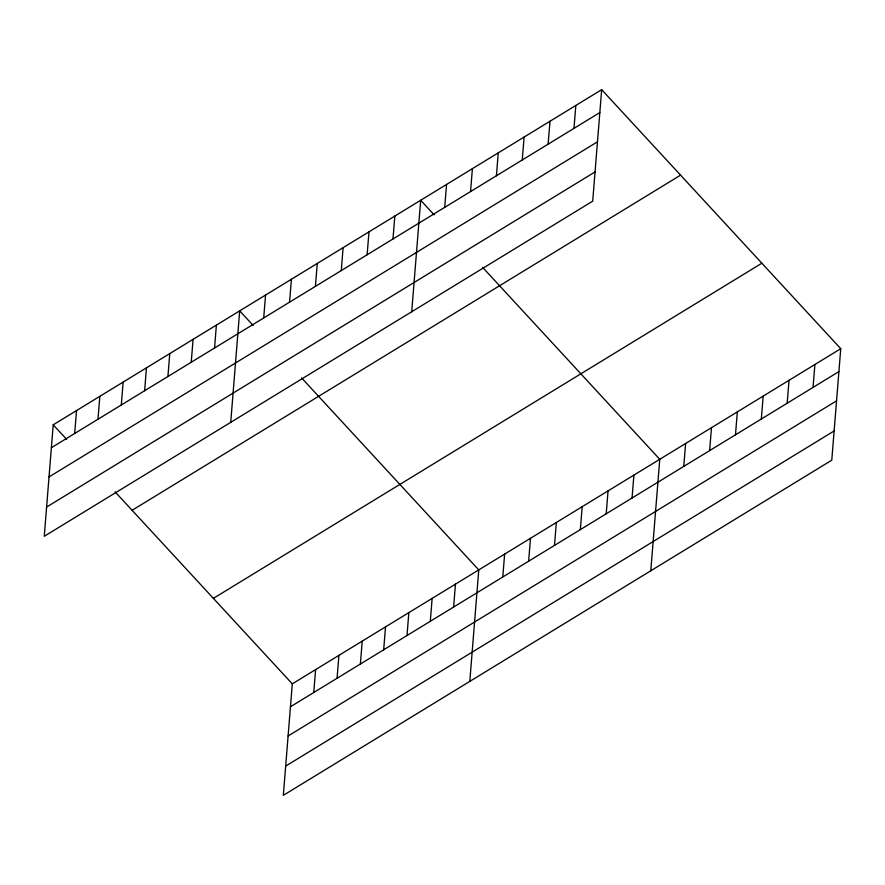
<?xml version="1.0" encoding="UTF-8"?>
<svg xmlns="http://www.w3.org/2000/svg" width="885" height="885" viewBox="0 0 885 885"><rect width="100%" height="100%" fill="white"/><g stroke="black" fill="none" stroke-linecap="round" stroke-linejoin="round"><path stroke-width="1.33" d="M53.222 424.811L44.25 536.299L592.707 201.149L601.678 89.662L53.222 424.811L66.663 439.38M74.683 433.473L76.53 410.563M97.992 419.224L99.839 396.325M121.3 404.987L123.148 382.077M144.62 390.739L146.456 367.828M167.929 376.501L169.765 353.591M191.237 362.253L193.074 339.342M214.546 348.015L216.382 325.105M230.731 422.344L239.691 310.856L253.143 325.426M263.708 317.969L265.555 295.059M289.561 302.172L291.408 279.262M315.425 286.364L317.261 263.464M115.083 491.839L292.293 683.851L283.322 795.338L831.778 460.189L840.75 348.701L601.678 89.662M341.278 270.567L343.115 247.656M313.755 692.512L315.602 669.602M367.131 254.769L368.979 231.859M337.063 678.264L338.911 655.365M392.984 238.972L394.832 216.062M360.372 664.027L362.219 641.116M383.681 649.778L385.528 626.868M411.713 311.752L420.685 200.264L434.137 214.834M407 635.541L408.837 612.63M444.701 207.367L446.549 184.467M430.309 621.292L432.145 598.382M470.555 191.569L472.402 168.659M453.618 607.055L455.454 584.144M496.408 175.772L498.255 152.862M469.802 681.384L478.763 569.896L301.553 377.884M522.272 159.975L524.108 137.064M502.78 577.009L504.627 554.098M548.125 144.178L549.972 121.267M528.633 561.212L530.48 538.301M573.978 128.369L575.825 105.459M554.497 545.403L556.333 522.504M580.35 529.606L582.186 506.696M606.203 513.809L608.05 490.898M632.056 498.012L633.903 475.101M650.785 570.792L659.756 459.304L482.546 267.292M683.773 466.406L685.609 443.496M709.626 450.609L711.474 427.698M735.479 434.812L737.327 411.901M761.343 419.014L763.18 396.104M787.196 403.217L789.033 380.307M813.049 387.409L814.897 364.498M51.374 447.721L599.831 112.572M49.029 476.949L597.486 141.81M46.606 507.061L595.063 171.922M132.108 510.291L680.576 175.153M213.396 598.36L761.852 263.221M292.293 683.851L840.75 348.701M290.446 706.761L838.903 371.611M288.101 735.988L836.557 400.839M285.678 766.1L834.135 430.962"/></g></svg>
